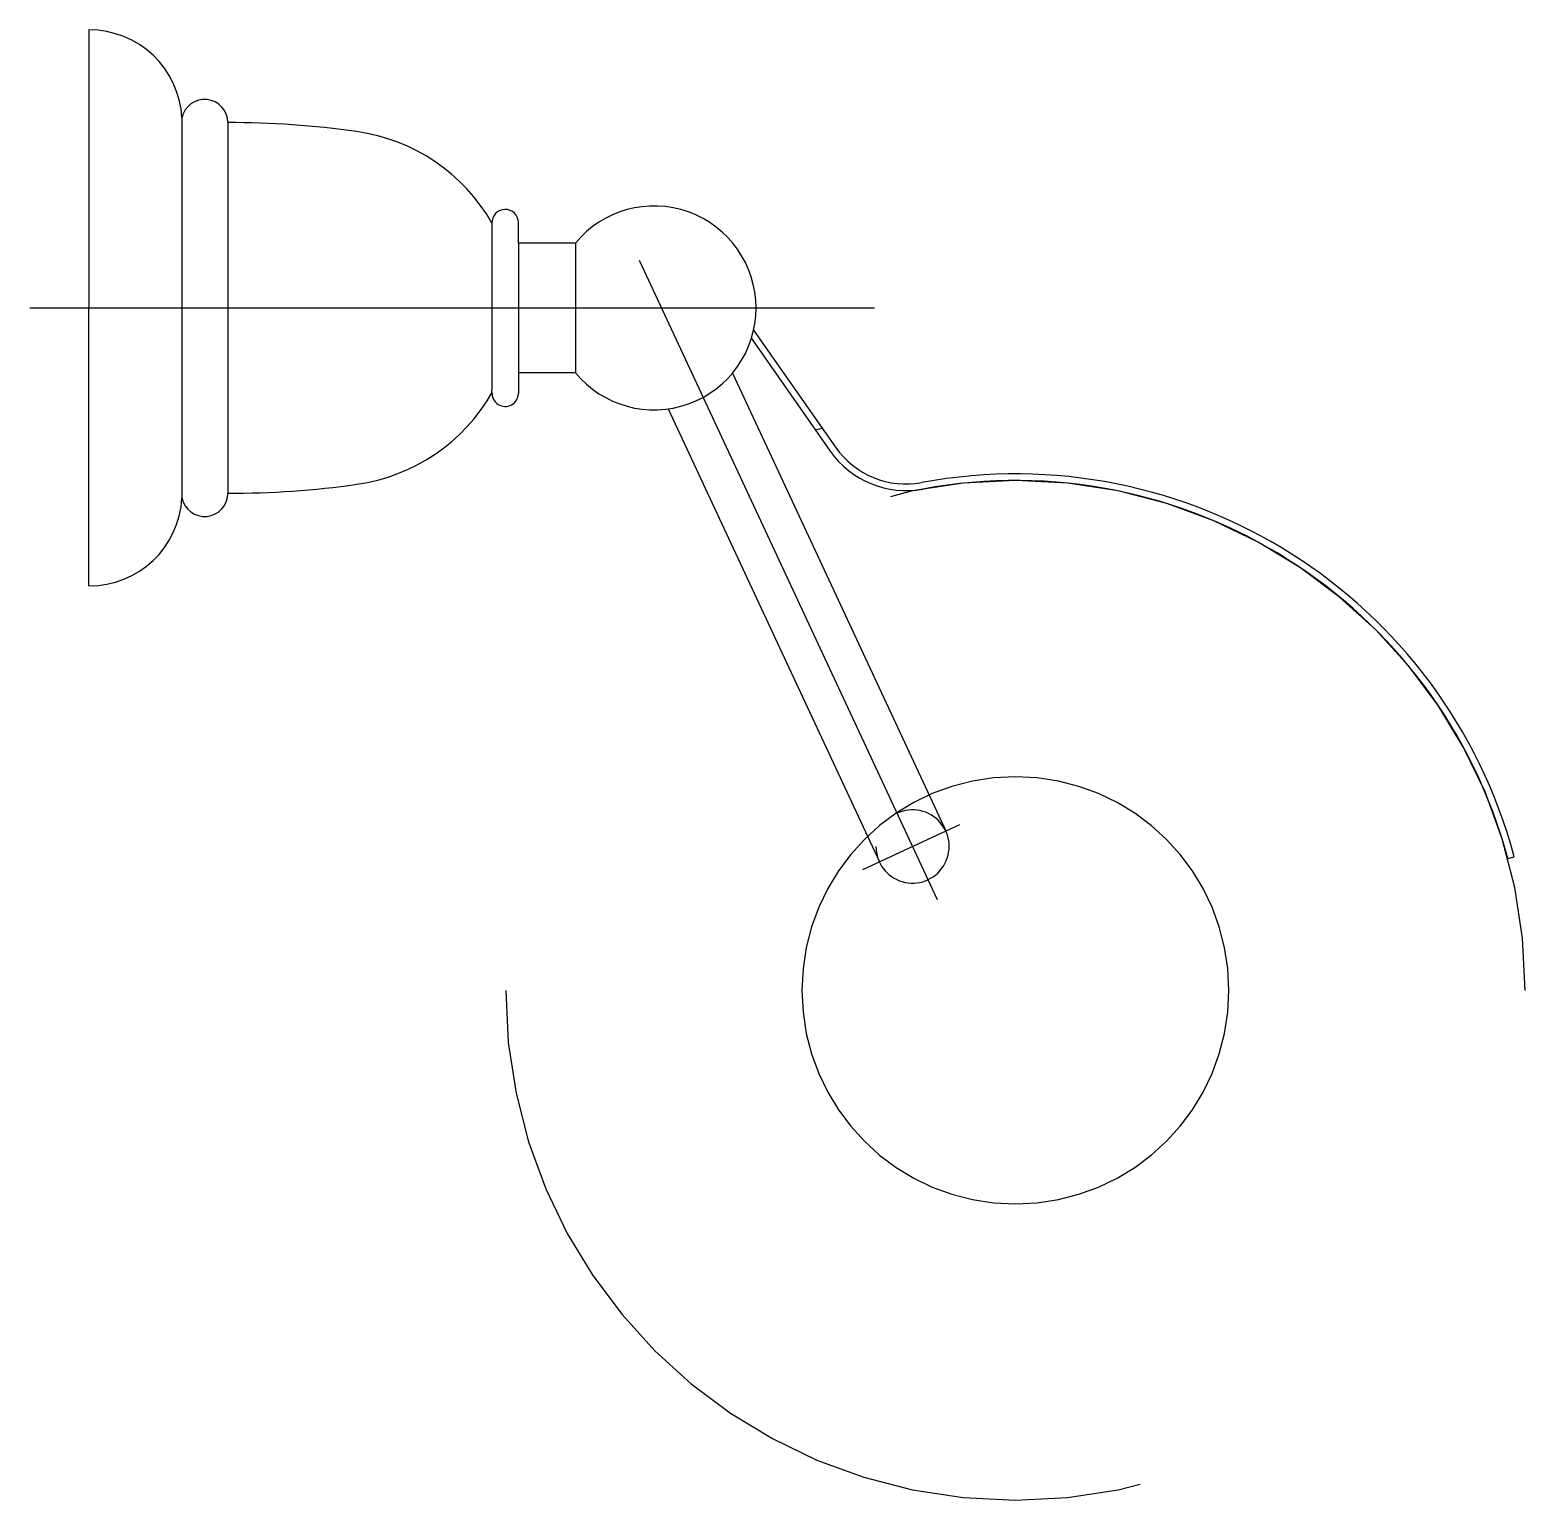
# Model space of a CAD drawing. Extents: x 62.048 to 62.209, y -1.081 to -0.923.
import ezdxf

# ---------------------------------------------------------------- set-up
doc = ezdxf.new("R2010")
doc.units = 0
doc.header["$LTSCALE"] = 0.2
doc.header["$MEASUREMENT"] = 0
for name, pattern in [('AXES', [0.54, 0.3, -0.08, 0.08, -0.08]), ('CACHE', [0.24, 0.12, -0.12]), ('CONTINU', [0])]:
    doc.linetypes.add(name, pattern=pattern)
doc.layers.get('0').update_dxf_attribs({"linetype": 'CONTINUOUS'})
doc.layers.add('DECA_EIXOS', color=5, linetype='AXES')

msp = doc.modelspace()

# ---------------------------------------------------------------- linework, layer by layer
at = {"linetype": 'CONTINU'}
for points in [[(62.05422, -0.92253), (62.05422, -0.95253)], [(62.06427, -0.93203), (62.06427, -0.97303)], [(62.06922, -0.93253), (62.06922, -0.97253)], [(62.09772, -0.94337), (62.09772, -0.96137)], [(62.10058, -0.94553), (62.10058, -0.9433)], [(62.10058, -0.94553), (62.10058, -0.96177)], [(62.10673, -0.94553), (62.10058, -0.94553)], [(62.10673, -0.94553), (62.10673, -0.95953)], [(62.05422, -0.98253), (62.05422, -0.95253)], [(62.12595, -0.95494), (62.13479, -0.96756)], [(62.12571, -0.95583), (62.13421, -0.96797)], [(62.10673, -0.95953), (62.10058, -0.95953)], [(62.12366, -0.95958), (62.14668, -1.00896)], [(62.09772, -0.96169), (62.09772, -0.96137)], [(62.11674, -0.96343), (62.13953, -1.0123)], [(62.13261, -0.96568), (62.13334, -0.96549)], [(62.20733, -1.01194), (62.20802, -1.01174)]]:
    msp.add_lwpolyline(points, dxfattribs=at)
for points in [[(62.06427, -0.93203, 0.399638), (62.05422, -0.92253)], [(62.06922, -0.93253, 0.904069), (62.06427, -0.93203)], [(62.08313, -0.9335, 0.034971), (62.06922, -0.93253)], [(62.09772, -0.94337, 0.232007), (62.08313, -0.9335)], [(62.10058, -0.9433, 1), (62.09772, -0.94337)], [(62.10673, -0.95953, 2.783613), (62.10673, -0.94553)], [(62.08315, -0.97156, 0.231698), (62.09772, -0.96169)], [(62.09772, -0.96169, 1), (62.10058, -0.96177)], [(62.13421, -0.96797, 0.293645), (62.14422, -0.97207)], [(62.13479, -0.96756, 0.294329), (62.14411, -0.97137)], [(62.20802, -1.01174, 0.391187), (62.14411, -0.97137)], [(62.20733, -1.01194, 0.391287), (62.14422, -0.97207)], [(62.06427, -0.97303, 0.904062), (62.06922, -0.97253)], [(62.06922, -0.97253, 0.034971), (62.08315, -0.97156)], [(62.05422, -0.98253, 0.399638), (62.06427, -0.97303)], [(62.13915, -1.01064, 3.4195), (62.14144, -1.00705)]]:
    msp.add_lwpolyline(points, format="xyb", dxfattribs=at)
at = {"linetype": 'CACHE'}
for points in [[(62.11361, -0.94738), (62.14577, -1.01635)], [(62.04786, -0.95253), (62.139, -0.95253)]]:
    msp.add_lwpolyline(points, dxfattribs=at)
for points in [[(62.2092, -1.02616, 1), (62.0992, -1.02616)], [(62.17724, -1.02616, 1), (62.13117, -1.02616)], [(62.0992, -1.02616, 1), (62.2092, -1.02616)], [(62.13117, -1.02616, 1), (62.17724, -1.02616)]]:
    msp.add_lwpolyline(points, format="xyb", dxfattribs=at)
at = {"layer": 'DECA_EIXOS'}
msp.add_lwpolyline([(62.13773, -1.01313), (62.1482, -1.00825)], dxfattribs=at)

doc.saveas('drawing.dxf')
